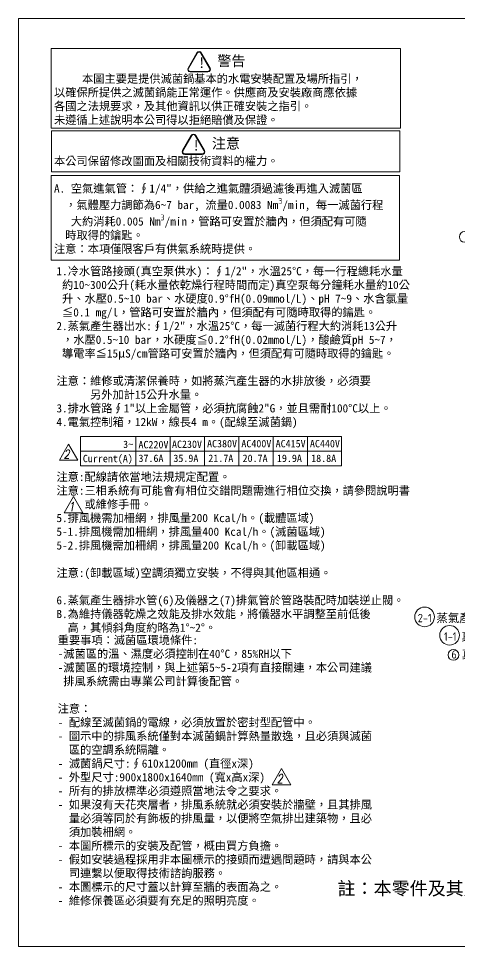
# Model space of a CAD drawing. Header units: millimetres. Extents: x -179594 to 13478, y -20517 to 22627.
# Drawn here: x 0 to 4500, y 0 to 9476 of the extents above; entities that cross this region are included whole.
import ezdxf

# ---------------------------------------------------------------- set-up
doc = ezdxf.new("R2010")
doc.units = ezdxf.units.MM
doc.header["$MEASUREMENT"] = 0
doc.layers.get('0').update_dxf_attribs({"lineweight": 25})
for name, color, linetype, lineweight in [('D', 3, 'Continuous', 13), ('F', 7, 'Continuous', 15), ('T', 4, 'Continuous', 15)]:
    doc.layers.add(name, color=color, linetype=linetype, lineweight=lineweight)
doc.styles.get("Standard").update_dxf_attribs({"font": 'KAIU.TTF'})
doc.styles.add('STU25', font='isocp2.shx')
doc.styles.add('Text', font='romans.shx', dxfattribs={"width": 0.8, "oblique": 10})

msp = doc.modelspace()

# ---------------------------------------------------------------- hatches: boundary and pattern name
at = {"layer": 'D'}
h = msp.add_hatch(color=11, dxfattribs=at)
edge = h.paths.add_edge_path()
edge.add_line((1819.397, 9126.089), (1729.77, 8970.851))
edge.add_arc((1752.503, 8957.726), 26.25, 149.9999999, 270)
edge.add_line((1752.503, 8931.476), (1931.757, 8931.476))
edge.add_arc((1931.757, 8957.726), 26.25, 270, 389.9999999)
edge.add_line((1954.49, 8970.851), (1864.863, 9126.089))
edge.add_arc((1842.13, 9112.964), 26.25, 30, 150)
edge = h.paths.add_edge_path(flags=16)
edge.add_arc((1842.13, 9112.964), 21, 30, 150)
edge.add_line((1823.944, 9123.464), (1734.317, 8968.226))
edge.add_arc((1752.503, 8957.726), 21, 149.9999999, 270)
edge.add_line((1752.503, 8936.726), (1931.757, 8936.726))
edge.add_arc((1931.757, 8957.726), 21, 270, 389.9999999)
edge.add_line((1949.944, 8968.226), (1860.317, 9123.464))
h = msp.add_hatch(color=11, dxfattribs=at)
edge = h.paths.add_edge_path()
edge.add_ellipse((1696.061, 8114.466), major_axis=(26.25, 0), ratio=1, start_angle=149.9999999, end_angle=270)
edge.add_line((1696.061, 8088.216), (1875.315, 8088.216))
edge.add_ellipse((1875.315, 8114.466), major_axis=(26.25, 0), ratio=1, start_angle=270, end_angle=389.9999999)
edge.add_line((1898.048, 8127.591), (1808.421, 8282.829))
edge.add_ellipse((1785.688, 8269.704), major_axis=(26.25, 0), ratio=1, start_angle=30, end_angle=150)
edge.add_line((1762.955, 8282.829), (1673.328, 8127.591))
edge = h.paths.add_edge_path(flags=16)
edge.add_ellipse((1696.061, 8114.466), major_axis=(21, 0), ratio=1, start_angle=149.9999999, end_angle=270)
edge.add_line((1696.061, 8093.466), (1875.315, 8093.466))
edge.add_ellipse((1875.315, 8114.466), major_axis=(21, 0), ratio=1, start_angle=270, end_angle=389.9999999)
edge.add_line((1893.502, 8124.966), (1803.875, 8280.204))
edge.add_ellipse((1785.688, 8269.704), major_axis=(21, 0), ratio=1, start_angle=30, end_angle=150)
edge.add_line((1767.502, 8280.204), (1677.875, 8124.966))

# ---------------------------------------------------------------- linework, layer by layer
at = {"layer": 'D', "color": 11}
for p, q in [((1819.397, 9126.089), (1729.77, 8970.851)), ((1823.944, 9123.464), (1734.317, 8968.226)), ((1860.317, 9123.464), (1949.944, 8968.226)), ((1864.863, 9126.089), (1954.49, 8970.851)), ((1752.503, 8936.726), (1931.757, 8936.726)), ((1752.503, 8931.476), (1931.757, 8931.476)), ((1762.955, 8282.829), (1673.328, 8127.591)), ((1767.502, 8280.204), (1677.875, 8124.966)), ((1803.875, 8280.204), (1893.502, 8124.966)), ((1808.421, 8282.829), (1898.048, 8127.591)), ((1696.061, 8093.466), (1875.315, 8093.466)), ((1696.061, 8088.216), (1875.315, 8088.216))]:
    msp.add_line(p, q, dxfattribs=at)
at = {"layer": 'D'}
for p, q in [((632.231, 5208.285), (3297.571, 5208.285)), ((632.231, 5208.285), (632.231, 4908.285)), ((1197.571, 5208.285), (1197.571, 4908.285)), ((1547.571, 5208.285), (1547.571, 4908.285)), ((1897.571, 5208.285), (1897.571, 4908.285)), ((2247.571, 5208.285), (2247.571, 4908.285)), ((2597.571, 5208.285), (2597.571, 4908.285)), ((2947.571, 5208.285), (2947.571, 4908.285)), ((3297.571, 5208.285), (3297.571, 4908.285)), ((632.231, 5058.285), (3297.571, 5058.285)), ((632.231, 4908.285), (3297.571, 4908.285))]:
    msp.add_line(p, q, dxfattribs=at)
at = {"layer": 'D', "color": 11}
for points in [[(333.282, 9169.664), (3898.412, 9169.664), (3898.412, 8355.637), (333.282, 8355.637)], [(334.51, 8330.987), (3890.657, 8330.987), (3890.657, 7910.436), (334.51, 7910.436)], [(333.282, 7872.72), (3889.429, 7872.72), (3889.429, 7007.266), (333.282, 7007.266)]]:
    msp.add_lwpolyline(points, close=True, dxfattribs=at)
at = {"layer": 'D'}
for centre, radius in [((4553.835, 7246.377), 55), ((4143.896, 3365.41), 100), ((4398.993, 3177.63), 100), ((4438.512, 2977.237), 55)]:
    msp.add_circle(centre, radius, dxfattribs=at)
at = {"layer": 'D', "color": 11}
for centre, radius, start, end in [((1842.13, 9112.964), 26.25, 30, 150), ((1842.13, 9112.964), 21, 30, 150), ((1752.503, 8957.726), 26.25, 149.9999999, 270), ((1752.503, 8957.726), 21, 149.9999999, 270), ((1931.757, 8957.726), 26.25, 270, 29.9999999), ((1931.757, 8957.726), 21, 270, 29.9999999), ((1785.688, 8269.704), 26.25, 30, 150), ((1785.688, 8269.704), 21, 30, 150), ((1696.061, 8114.466), 26.25, 149.9999999, 270), ((1696.061, 8114.466), 21, 149.9999999, 270), ((1875.315, 8114.466), 26.25, 270, 29.9999999), ((1875.315, 8114.466), 21, 270, 29.9999999)]:
    msp.add_arc(centre, radius, start, end, dxfattribs=at)
at = {"layer": 'F', "color": 6}
msp.add_lwpolyline([(0, 9476), (0, 0), (13478, 0), (13478, 9476)], close=True, dxfattribs=at)
at = {"layer": 'F', "color": 7}
for points in [[(509.679, 5127.939), (416.188, 4966.008), (603.17, 4966.008)], [(559.352, 4595.123), (463.784, 4429.593), (654.921, 4429.593)], [(2684.771, 1816.069), (2589.203, 1650.54), (2780.339, 1650.54)]]:
    msp.add_lwpolyline(points, close=True, dxfattribs=at)

# ---------------------------------------------------------------- texts
at = {"insert": (3255.057, 660.529), "char_height": 135.00867, "attachment_point": 1, "style": 'STU25'}
msp.add_mtext('{\\f標楷體|b0|i0|c136|p65;註：本零件及其用料均須符合}RoHS{\\f標楷體|b0|i0|c136|p65;指令。}', dxfattribs=at)
at = {"layer": 'D', "color": 11, "attachment_point": 1, "style": 'STU25'}
for s, insert, char_height in [('{\\f標楷體|b0|i0|c136|p65;警告}', (2029.242, 9096.835), 105), ('{\\f標楷體|b0|i0|c136|p65;!}', (1833.404, 9076.498), 105), ('{\\f標楷體|b0|i0|c136|p65;注意}', (1972.8, 8253.575), 105), ('{\\f標楷體|b0|i0|c136|p65;!}', (1776.962, 8233.238), 105), ('{\\f標楷體|b0|i0|c136|p65;3~}', (1066.907, 5165.679), 75), ('{\\f標楷體|b0|i0|c136|p65;AC220V}', (1223.698, 5162.32), 75), ('{\\f標楷體|b0|i0|c136|p65;AC230V}', (1565.814, 5166.334), 75), ('{\\f標楷體|b0|i0|c136|p65;AC380V}', (1923.698, 5172.52), 75), ('{\\f標楷體|b0|i0|c136|p65;AC400V}', (2273.698, 5172.52), 75), ('{\\f標楷體|b0|i0|c136|p65;AC415V}', (2623.698, 5172.52), 75), ('{\\f標楷體|b0|i0|c136|p65;AC440V}', (2973.698, 5172.52), 75), ('{\\f標楷體|b0|i0|c136|p65;Current(A)}', (656.04, 5020.295), 75), ('{\\f標楷體|b0|i0|c136|p65;37.6A}', (1223.582, 5022.965), 75), ('{\\f標楷體|b0|i0|c136|p65;35.9A}', (1580.046, 5022.965), 75), ('{\\f標楷體|b0|i0|c136|p65;21.7A}', (1936.601, 5022.965), 75), ('{\\f標楷體|b0|i0|c136|p65;20.7A}', (2286.601, 5022.965), 75), ('{\\f標楷體|b0|i0|c136|p65;19.9A}', (2636.601, 5022.965), 75), ('{\\f標楷體|b0|i0|c136|p65;18.8A}', (2986.601, 5022.965), 75), ('\\A1;{\\C3;2-1 \\f標楷體|b0|i0|c136|p65;蒸氣產生器進水孔\\Fisocp2.shx;(%%c \\H0.7x;\\S1/2;\\H1.429x;")}', (4074.385, 3425.216), 85), ('\\A1;{\\C3;1-1 \\f標楷體|b0|i0|c136|p65;真空泵進水孔\\Fisocp2.shx;(%%c \\H0.7x;\\S1/2;\\H1.429x;")}', (4341.33, 3236.8), 85), ('{\\C3;6 \\f標楷體|b0|i0|c136|p65;真空泵排水孔\\Fisocp2.shx;(%%c 1")}', (4417.756, 3025.094), 85)]:
    msp.add_mtext(s, dxfattribs=dict(at, insert=insert, char_height=char_height))
at = {"layer": 'D', "color": 11, "char_height": 84, "attachment_point": 1}
for s, insert in [('\\A1;\\P     本圖主要是提供滅菌鍋基本的水電安裝配置及場所指引，\\P以確保所提供之滅菌鍋能正常運作。供應商及安裝廠商應依據\\P各國之法規要求，及其他資訊以供正確安裝之指引。\\P未遵循上述說明本公司得以拒絕賠償及保證。\\P\\P\\P本公司保留修改圖面及相關技術資料的權力。\\P\\PA. 空氣進氣管：∮1/4"，供給之進氣體須過濾後再進入滅菌區\\P  ，氣體壓力調節為6~7 bar, 流量0.0083 Nm{\\Fisocp2.shx;\\H0.7x;\\S3^ ;}/min, 每一滅菌行程\\P   大約消耗0.005 Nm{\\Fisocp2.shx;\\H0.7x;\\S3^ ;}/min，管路可安置於牆內，但須配有可隨\\P  時取得的鑰匙。\\P注意：本項僅限客戶有供氣系統時提供。', (361.777, 9043.33)), ('1.冷水管路接頭(真空泵供水)：∮1/2"，水溫25%%DC，每一行程總耗水量\\P 約10~300公升(耗水量依乾燥行程時間而定)真空泵每分鐘耗水量約10公\\P 升、水壓0.5~10 bar、水硬度0.9%%DfH(0.09mmol/L)、pH 7~9、水含氯量\\P ≦0.1 mg/l，管路可安置於牆內，但須配有可隨時取得的鑰匙。\\P2.蒸氣產生器出水:∮1/2"，水溫25%%DC，每一滅菌行程大約消耗13公升\\P ，水壓0.5~10 bar，水硬度≦0.2%%DfH(0.02mmol/L)，酸鹼質pH 5~7，\\P 導電率≦15μS/cm管路可安置於牆內，但須配有可隨時取得的鑰匙。\\P\\P注意：維修或清潔保養時，如將蒸汽產生器的水排放後，必須要\\P      另外加計15公升水量。\\P3.排水管路∮1"以上金屬管，必須抗腐蝕2"G，並且需耐100%%DC以上。 \\P4.電氣控制箱，12kW，線長4 m。(配線至滅菌鍋)\\P    \\P\\P\\P注意:配線請依當地法規規定配置。\\P{\\fDFKai-SB|b0|i0|c136|p65;注意:三相系統有可能會有相位交錯問題需進行相位交換，請參閱說明書\\P     或維修手冊。}\\P5.排風機需加柵網，排風量200 Kcal/h。(載體區域)\\P5-1.排風機需加柵網，排風量400 Kcal/h。(滅菌區域)\\P5-2.排風機需加柵網，排風量200 Kcal/h。(卸載區域)\\P\\P注意:(卸載區域)空調須獨立安裝，不得與其他區相通。\\P\\P6.蒸氣產生器排水管(6)及儀器之(7)排氣管於管路裝配時加裝逆止閥。\\PB.為維持儀器乾燥之效能及排水效能，將儀器水平調整至前低後\\P  高，其傾斜角度約略為1%%D~2%%D。', (386.506, 6938.004)), ('重要事項：滅菌區環境條件:\\P-滅菌區的溫、濕度必須控制在40%%DC，85%RH以下\\P-滅菌區的環境控制，與上述第5~5-2項有直接關連，本公司建議\\P 排風系統需由專業公司計算後配管。\\P\\P注意：\\P- 配線至滅菌鍋的電線，必須放置於密封型配管中。\\P- 圖示中的排風系統僅對本滅菌鍋計算熱量散逸，且必須與滅菌\\P  區的空調系統隔離。\\P- 滅菌鍋尺寸:∮610x1200mm (直徑x深)\\P- 外型尺寸:900x1800x1640mm (寬x高x深)\\P- 所有的排放標準必須遵照當地法令之要求。\\P- 如果沒有天花夾層者，排風系統就必須安裝於牆壁，且其排風\\P  量必須等同於有飾板的排風量，以便將空氣排出建築物，且必\\P  須加裝柵網。\\P- 本圖所標示的安裝及配管，概由買方負擔。\\P- 假如安裝過程採用非本圖標示的接頭而遭遇問題時，請與本公\\P  司連繫以便取得技術諮詢服務。\\P- 本圖標示的尺寸蓋以計算至牆的表面為之。\\P- 維修保養區必須要有充足的照明亮度。', (399.182, 3170.663))]:
    msp.add_mtext(s, dxfattribs=dict(at, insert=insert))
at = {"layer": 'T', "lineweight": 20, "style": 'Text', "oblique": 10, "width": 0.8}
for s, height, p in [('2', 90, (460.742, 4982.481)), ('1', 92, (509.81, 4445.993)), ('2', 92, (2635.229, 1666.94))]:
    msp.add_text(s, height=height, dxfattribs=at).set_placement(p)

doc.saveas('drawing.dxf')
